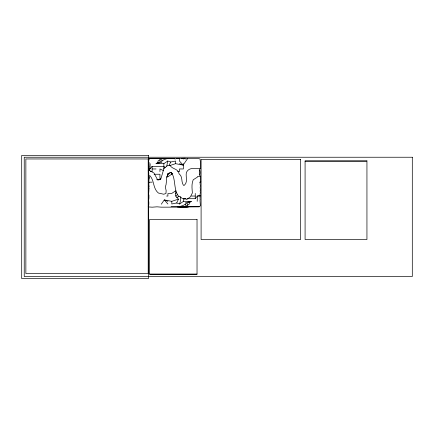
<?xml version="1.0" encoding="UTF-8"?>
<svg xmlns="http://www.w3.org/2000/svg" width="434" height="434" viewBox="0 0 434 434"><rect width="100%" height="100%" fill="white"/><g stroke="black" fill="none" stroke-linecap="round" stroke-linejoin="round"><path stroke-width="0.65" d="M150.175 163.678L149.98 168.956L148.754 169.249M197.199 201.333L197.394 196.049L200.47 195.316M200.269 168.343L199.759 168.821C195.126 168.289 188.953 167.123 186.387 172.369C185.432 176.562 188.161 182.215 184.249 185.351L183.549 185.389C180.815 182.036 183.137 176.687 179.096 173.877C178.656 168.533 171.978 169.379 169.954 165.224L167.372 165.679L163.933 168.506L161.171 177.81L159.94 179.611L157.737 180.067L153.945 173.003L149.947 170.757L149.361 170.508L149.166 170.784L149.166 169.645L148.58 169.249L149.166 168.674L149.166 167.915L148.607 167.757L149.166 166.781L148.678 166.596L149.166 165.994L148.748 165.305L149.166 164.877L148.802 164.448L149.166 163.472L148.607 163.07L149.166 162.37L148.656 162.316L148.764 160.151L149.166 159.739L148.851 159.593L149.166 158.844L150.072 158.464L173.394 158.567L175.434 158.963L176.291 158.518L182.866 158.573L183.517 158.963L184.569 158.567L185.296 158.963L186.099 158.632L193.081 158.47L198.582 158.551L200.025 158.996L200.541 162.918L200.269 168.343L199.759 169.819L199.759 175.206L200.231 175.651L200.421 178.347L200.117 184.2L200.475 185.568L200.172 187.336L200.465 190.51L200.096 190.927L200.481 192.533L200.02 194.269C200.665 195.761 199.548 196.434 200.237 197.833C199.689 198.636 200.557 199.575 200.009 200.372L200.383 205.77L199.184 206.844L177.522 207.04M169.531 165.658L175.569 163.678L175.569 161.036L170.676 162.028L167.757 161.036L166.748 166.141M167.898 193.401L171.804 193.401L175.71 190.759L175.71 196.049L178.45 199.152L171.804 201.333L171.804 203.975L176.698 202.976L179.616 203.975L180.631 200.145L180.631 196.949M169.179 165.311L170.676 162.028M176.698 202.976L178.45 199.152M187.537 158.676L183.115 165.088L175.569 163.678M161.312 204.192L164.258 199.917L171.804 201.333M165.094 167.611L163.851 166.32L152.128 166.32L149.98 168.956L148.786 168.956M187.434 198.691L195.246 198.691L197.394 196.049L200.383 196.049M149.166 169.645L148.195 170.784C149.573 173.139 148.059 176.226 149.166 178.162M167.757 174.788L170.687 172.401M175.71 193.401L176.687 192.609M175.71 196.049L177.663 194.454M148.195 206.611L148.428 206.611C148.992 204.767 148.998 202.125 148.536 200.22C149.177 198.436 148.835 197.085 148.943 195.045L148.596 194.568L148.933 190.152L148.58 189.967L148.905 189.425L148.623 189.159L149.166 189.018L149.166 188.562L148.661 188.475C149.242 187.586 148.526 187.011 149.166 186.468L149.166 186.213C148.368 186.457 148.857 185.068 149.166 185.161L148.602 184.472L149.014 183.777C148.623 183.528 148.678 182.725 149.166 182.416L149.166 182.15C148.108 181.933 149.193 180.549 148.965 179.98L148.987 179.687C148.368 179.351 149.822 179.047 148.71 178.575L149.166 178.266L149.166 175.759L150.028 175.803C154.482 180.848 152.871 188.459 158.345 193.011L163.71 194.231L165.951 193.515L166.151 190.597L165.289 186.913L166.027 184.792L166.672 179.378L166.406 178.119L168.132 173.627L170.052 172.526L171.685 172.889C175.96 179.898 173.399 189.463 178.667 196.374L180.452 196.83L181.998 198.311L184.124 198.685L184.282 199.163L185.546 198.653L185.812 199.206L186.891 199.396L190.342 196.9L192.403 192.891C192.007 188.622 191.389 183.87 193.228 179.763L197.405 177.143L197.584 176.448L200.296 176.356M167.757 161.036L163.851 163.678L156.039 163.678L161.898 161.036L161.898 159.712L159.945 159.712L157.992 161.036L157.992 163.678M157.992 162.354L156.039 163.678L161.898 162.354M161.898 161.036L163.851 159.712L167.757 158.388M156.69 179.53L159.945 179.53L161.057 178.775M166.455 176.888L167.757 176.888L172.781 173.492M199.711 182.459L200.828 181.7M179.616 203.975L183.528 201.333L191.34 201.333L189.387 202.651M185.481 202.651L191.34 201.333L185.481 203.975L183.528 205.293L179.616 206.617M185.481 203.975L185.481 205.293L187.434 205.293L189.387 203.975L189.387 201.333M176.725 197.503L178.954 196.456M181.423 158.334L185.313 158.22M150.321 171.631L152.128 171.604L152.128 166.32M149.524 158.388L174.983 158.388M176.307 158.388L179.475 158.388L179.475 161.036L183.115 165.088L179.475 163.678M305.086 161.226L366.329 161.226M152.128 168.962L156.039 168.962M177.522 171.604L179.475 171.604L179.475 168.962L183.381 168.962L183.381 163.678M154.081 174.246L159.945 174.246L159.945 179.53M199.759 175.206C200.253 173.584 200.258 171.669 199.759 169.944M148.873 182.172L152.128 182.172M166.596 196.049L167.898 196.049L167.898 194.063M191.34 196.049L195.246 196.049M186.132 198.691L183.528 198.691L183.528 201.333M171.067 206.617L199.152 206.617M149.616 274.055L197.031 274.055M167.898 201.333L164.258 199.917L167.898 203.975M163.292 170.535L159.945 168.962L159.945 171.604M148.428 206.611L148.84 206.958L152.215 207.186L156.994 206.823L161.296 207.164L177.983 207.143C181.493 207.381 185.291 208.163 188.638 206.92M195.246 193.401L195.246 198.691M187.434 203.975L187.434 205.293M171.663 172.265L171.663 174.246M167.757 173.464L167.757 176.888M163.851 163.678L163.851 168.875M159.945 159.712L159.945 161.036M148.488 155.426L21.7 155.426L21.7 278.574L148.488 278.574L148.488 155.426M412.3 157.238L24.239 157.238L24.239 276.518L412.3 276.518L412.3 157.238M148.195 158.963L25.866 158.963L25.866 273.577L148.195 273.577L148.195 158.963M300.605 159.365L201.099 159.365L201.099 239.541L300.605 239.514L300.605 159.365M366.942 160.868L305.086 160.868L305.086 239.514L366.942 239.514L366.942 160.868M197.031 219.452L149.616 219.452L149.616 274.304L197.031 274.304L197.031 219.452"/></g></svg>
